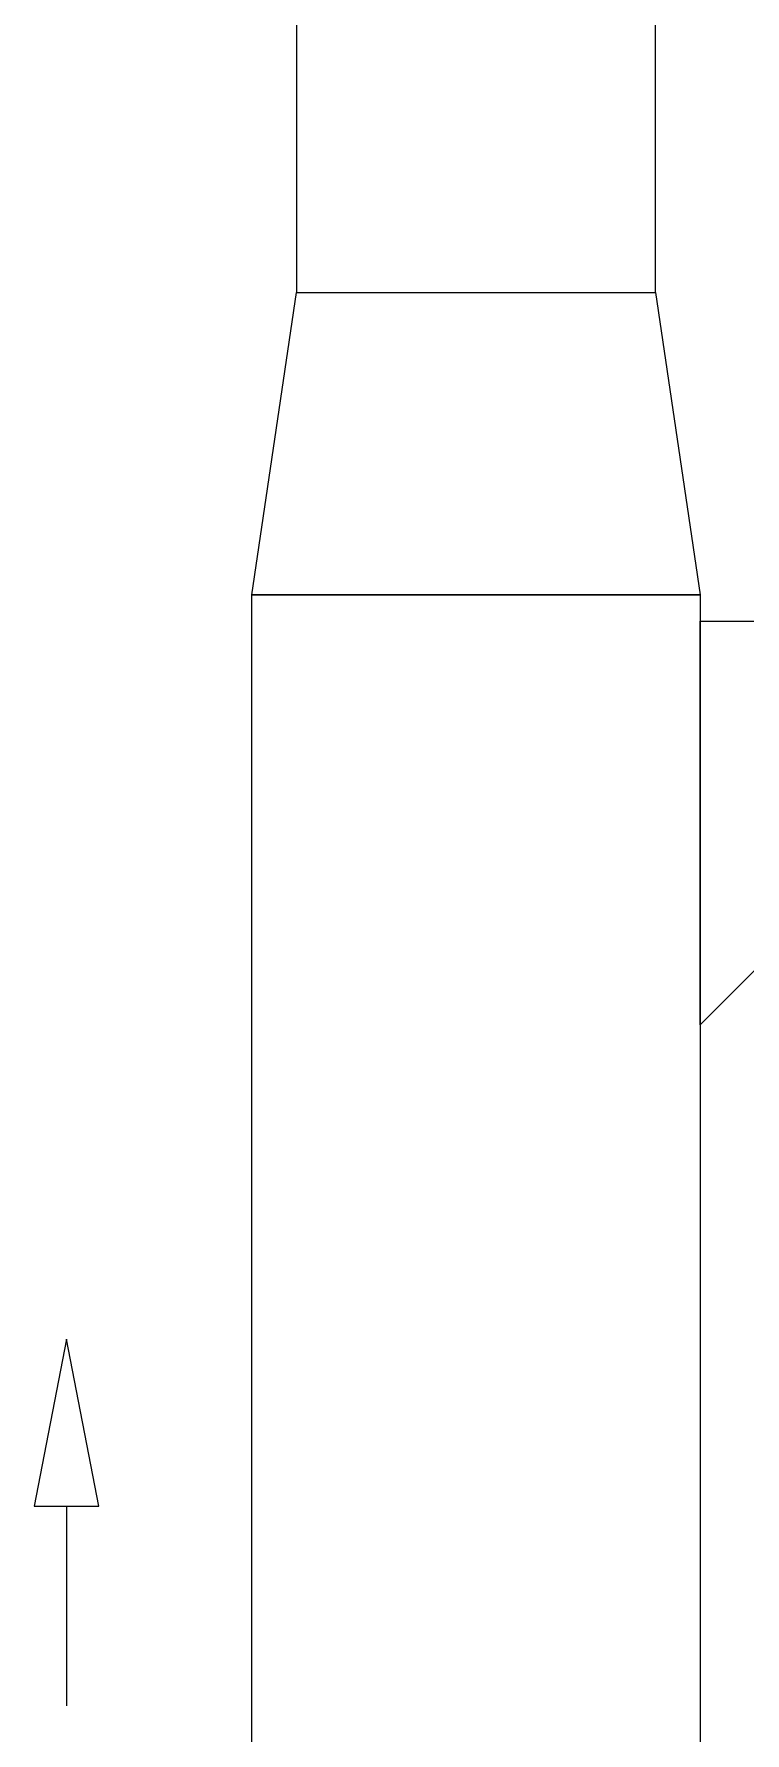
# Model space of a CAD drawing. Header units: inches. Extents: x -172 to 5713, y -54 to 3470.
# Drawn here: x 4692.7 to 4772, y 1042.6 to 1232.1 of the extents above; entities that cross this region are included whole.
import ezdxf

# ---------------------------------------------------------------- set-up
doc = ezdxf.new("R2010")
doc.units = ezdxf.units.IN
doc.header["$MEASUREMENT"] = 0
doc.layers.add('MTY-EMIS-KANALI', color=150, linetype='Continuous', lineweight=0)
doc.layers.add('STM-U-MENFEZ', color=2, linetype='Continuous', lineweight=0)
doc.layers.add('MTY-UFLEME-KANALI', color=20, linetype='Continuous')

# ---------------------------------------------------------------- blocks, each defined once
blk = doc.blocks.new('A$C00D65541')
at = {"layer": 'STM-U-MENFEZ'}
blk.add_lwpolyline([(-50.5, 59.27), (-46.89, 59.27), (-50.5, 77.89), (-54.11, 59.27), (-50.5, 59.27), (-50.5, 37)], dxfattribs=at)

msp = doc.modelspace()

# ---------------------------------------------------------------- linework, layer by layer
at = {"layer": 'MTY-UFLEME-KANALI'}
for points in [[(4762.03, 2233.76), (4722.03, 2233.76), (4722.03, 1203.29), (4762.03, 1203.29)], [(4767.03, 1169.56), (4717.03, 1169.56), (4722.03, 1203.29), (4762.03, 1203.29)], [(4767.03, 989.24), (4717.03, 989.24), (4717.03, 1169.56), (4767.03, 1169.56)], [(4767.03, 1121.62), (4767.03, 1166.62), (4777.03, 1166.62), (4777.03, 1131.62)]]:
    msp.add_lwpolyline(points, close=True, dxfattribs=at)

# ---------------------------------------------------------------- block references
at = {"layer": 'MTY-EMIS-KANALI'}
msp.add_blockref('A$C00D65541', (4746.86, 1008.68), dxfattribs=at)

doc.saveas('drawing.dxf')
